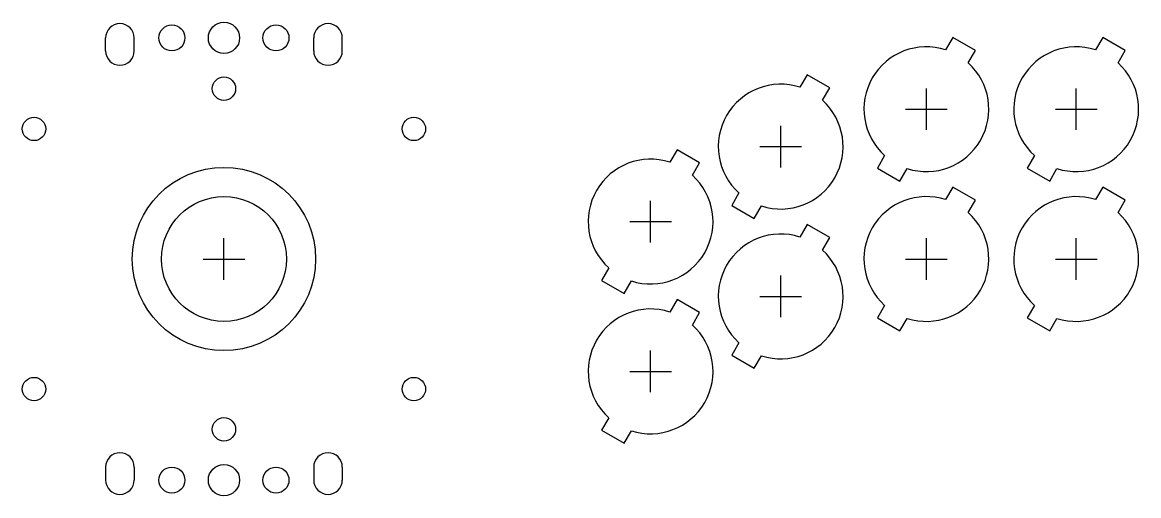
# Model space of a CAD drawing. Header units: millimetres. Extents: x -39 to 176, y -46 to 46.
import ezdxf

# ---------------------------------------------------------------- set-up
doc = ezdxf.new("R2010")
doc.units = ezdxf.units.MM
for name, color, linetype in [('BUTTONS', 1, 'Continuous'), ('GL_PLATE_HOLES', 2, 'Continuous'), ('JOYSTICK_BORE_24', 5, 'Continuous'), ('JOYSTICK_BORE_35.25', 3, 'Continuous'), ('REFERENCE', 8, 'Continuous')]:
    doc.layers.add(name, color=color, linetype=linetype)

msp = doc.modelspace()

# ---------------------------------------------------------------- linework, layer by layer
at = {"layer": 'BUTTONS'}
for points in [[(138.7, 40.21, 0.809427), (126.97, 19.89), (125.58, 17.49), (129.92, 14.99), (131.3, 17.39, 0.809427), (143.03, 37.71), (144.42, 40.11), (140.08, 42.61)], [(167.5, 40.21, 0.809427), (155.77, 19.89), (154.38, 17.49), (158.72, 14.99), (160.1, 17.39, 0.809427), (171.83, 37.71), (173.22, 40.11), (168.88, 42.61)], [(110.7, 33.01, 0.809427), (98.97, 12.69), (97.58, 10.29), (101.92, 7.79), (103.3, 10.19, 0.809427), (115.03, 30.51), (116.42, 32.91), (112.08, 35.41)], [(85.7, 18.61, 0.809427), (73.97, -1.71), (72.58, -4.11), (76.92, -6.61), (78.3, -4.21, 0.809427), (90.03, 16.11), (91.42, 18.51), (87.08, 21.01)], [(138.7, 11.41, 0.809427), (126.97, -8.91), (125.58, -11.31), (129.92, -13.81), (131.3, -11.41, 0.809427), (143.03, 8.91), (144.42, 11.31), (140.08, 13.81)], [(167.5, 11.41, 0.809427), (155.77, -8.91), (154.38, -11.31), (158.72, -13.81), (160.1, -11.41, 0.809427), (171.83, 8.91), (173.22, 11.31), (168.88, 13.81)], [(110.7, 4.21, 0.809427), (98.97, -16.11), (97.58, -18.51), (101.92, -21.01), (103.3, -18.61, 0.809427), (115.03, 1.71), (116.42, 4.11), (112.08, 6.61)], [(85.7, -10.19, 0.809427), (73.97, -30.51), (72.58, -32.91), (76.92, -35.41), (78.3, -33.01, 0.809427), (90.03, -12.69), (91.42, -10.29), (87.08, -7.79)]]:
    msp.add_lwpolyline(points, format="xyb", close=True, dxfattribs=at)
at = {"layer": 'GL_PLATE_HOLES'}
for p, q in [((-22.75, 40), (-22.75, 42.5)), ((-17.25, 40), (-17.25, 42.5)), ((17.25, 40), (17.25, 42.5)), ((22.75, 40), (22.75, 42.5)), ((-22.75, -40), (-22.75, -42.5)), ((-17.25, -40), (-17.25, -42.5)), ((17.25, -40), (17.25, -42.5)), ((22.75, -40), (22.75, -42.5))]:
    msp.add_line(p, q, dxfattribs=at)
for centre, radius in [((0, 42.5), 3), ((-10, 42.5), 2.5), ((10, 42.5), 2.5), ((0, 32.75), 2.25), ((-36.5, 25), 2.25), ((36.5, 25), 2.25), ((-36.5, -25), 2.25), ((36.5, -25), 2.25), ((0, -32.75), 2.25), ((-10, -42.5), 2.5), ((0, -42.5), 3), ((10, -42.5), 2.5)]:
    msp.add_circle(centre, radius, dxfattribs=at)
for centre, start, end in [((-20, 42.5), 0, 180), ((20, 42.5), 0, 180), ((-20, 40), 180, 360), ((20, 40), 180, 360), ((-20, -40), 0, 180), ((20, -40), 0, 180), ((-20, -42.5), -180, 0), ((20, -42.5), -180, 0)]:
    msp.add_arc(centre, 2.75, start, end, dxfattribs=at)
at = {"layer": 'JOYSTICK_BORE_24'}
msp.add_circle((0, 0), 12, dxfattribs=at)
at = {"layer": 'JOYSTICK_BORE_35.25'}
msp.add_circle((0, 0), 17.62, dxfattribs=at)
at = {"layer": 'REFERENCE'}
for p, q in [((135, 24.8), (135, 32.8)), ((163.8, 24.8), (163.8, 32.8)), ((131, 28.8), (139, 28.8)), ((159.8, 28.8), (167.8, 28.8)), ((107, 17.6), (107, 25.6)), ((103, 21.6), (111, 21.6)), ((82, 3.2), (82, 11.2)), ((78, 7.2), (86, 7.2)), ((0, -4), (0, 4)), ((135, -4), (135, 4)), ((163.8, -4), (163.8, 4)), ((-4, 0), (4, 0)), ((131, 0), (139, 0)), ((159.8, 0), (167.8, 0)), ((107, -11.2), (107, -3.2)), ((103, -7.2), (111, -7.2)), ((82, -25.6), (82, -17.6)), ((78, -21.6), (86, -21.6))]:
    msp.add_line(p, q, dxfattribs=at)

doc.saveas('drawing.dxf')
